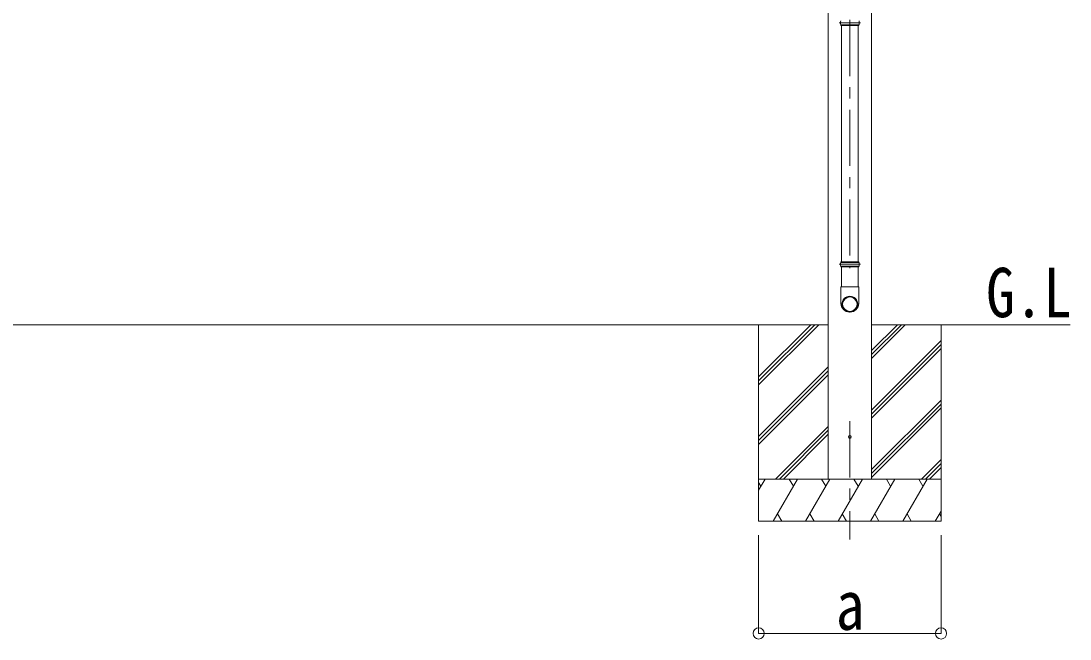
# Model space of a CAD drawing. Units: millimetres at full size, sheet at 1:40; details may follow other scales. Extents: x -11243 to 11243, y -7760 to 7760.
# Drawn here: x -5383 to -1644, y -5410 to -3208 of the extents above; entities that cross this region are included whole.
import ezdxf
from ezdxf.enums import TextEntityAlignment as Align

# ---------------------------------------------------------------- set-up
doc = ezdxf.new("R2010")
doc.units = ezdxf.units.MM
doc.header["$LTSCALE"] = 40
doc.header["$PDMODE"] = 32
doc.header["$PDSIZE"] = 40
doc.linetypes.add('CHAIN1', pattern=[8, 5, -1, 1, -1])
doc.linetypes.add('DASHED1', pattern=[1.8, 1.2, -0.6])
for name, color, linetype, lineweight in [('0-0_0', 7, 'Continuous', 9), ('0-1_本体', 5, 'CHAIN1', 9), ('0-3_ELV2', 4, 'Continuous', 9), ('0-6_OTH_LINE', 6, 'Continuous', 9), ('0-7_SHAPE', 4, 'Continuous', 9), ('0-9_OUTLINE', 7, 'Continuous', 9)]:
    doc.layers.add(name, color=color, linetype=linetype, lineweight=lineweight)
doc.styles.add('ＭＳ ゴシック', font='')
doc.styles.get('ＭＳ ゴシック').set_extended_font_data('MS Gothic')

msp = doc.modelspace()

# ---------------------------------------------------------------- linework, layer by layer
at = {"layer": '0-0_0'}
for p, q in [((-2506.01, -4289.62), (-7635.01, -4289.62)), ((-2754.01, -4289.62), (-2754.01, -4989.62)), ((-2754.01, -4475.6), (-2568.03, -4289.62)), ((-2754.01, -4489.74), (-2553.89, -4289.62)), ((-2754.01, -4503.89), (-2539.75, -4289.62)), ((-2754.01, -4291.76), (-2751.88, -4289.62)), ((-1644.39, -4289.62), (-2352.01, -4289.62)), ((-2352.01, -4410.26), (-2231.38, -4289.62)), ((-2352.01, -4396.11), (-2245.52, -4289.62)), ((-2352.01, -4381.97), (-2259.66, -4289.62)), ((-2104.01, -4289.62), (-2104.01, -4989.62)), ((-2352.01, -4594.1), (-2104.01, -4346.1)), ((-2352.01, -4608.24), (-2104.01, -4360.25)), ((-2352.01, -4622.39), (-2104.01, -4374.39)), ((-2754.01, -4687.73), (-2506.01, -4439.74)), ((-2754.01, -4701.88), (-2506.01, -4453.88)), ((-2754.01, -4716.02), (-2506.01, -4468.02)), ((-2352.01, -4806.23), (-2104.01, -4558.23)), ((-2352.01, -4820.38), (-2104.01, -4572.38)), ((-2352.01, -4834.52), (-2104.01, -4586.52)), ((-2693.77, -4839.62), (-2506.01, -4651.87)), ((-2679.63, -4839.62), (-2506.01, -4666.01)), ((-2665.48, -4839.62), (-2506.01, -4680.15)), ((-2173.27, -4839.62), (-2104.01, -4770.37)), ((-2159.13, -4839.62), (-2104.01, -4784.51)), ((-2144.98, -4839.62), (-2104.01, -4798.65)), ((-2104.01, -4839.62), (-2754.01, -4839.62)), ((-2754.01, -4879.72), (-2730.86, -4839.62)), ((-2745.86, -4865.61), (-2754.01, -4851.49)), ((-2701.99, -4989.62), (-2615.39, -4839.62)), ((-2630.39, -4865.61), (-2645.39, -4839.62)), ((-2586.52, -4989.62), (-2499.92, -4839.62)), ((-2514.92, -4865.61), (-2529.92, -4839.62)), ((-2471.05, -4989.62), (-2384.45, -4839.62)), ((-2399.45, -4865.61), (-2414.45, -4839.62)), ((-2355.58, -4989.62), (-2268.98, -4839.62)), ((-2283.98, -4865.61), (-2298.98, -4839.62)), ((-2240.11, -4989.62), (-2153.51, -4839.62)), ((-2183.51, -4839.62), (-2168.51, -4865.61)), ((-2686.99, -4963.65), (-2672, -4989.62)), ((-2571.52, -4963.64), (-2556.52, -4989.62)), ((-2456.05, -4963.64), (-2441.05, -4989.62)), ((-2340.58, -4963.64), (-2325.59, -4989.62)), ((-2225.11, -4963.65), (-2210.12, -4989.62)), ((-2124.64, -4989.62), (-2104.01, -4953.89)), ((-2109.64, -4963.64), (-2104.01, -4973.4)), ((-2754.01, -4989.62), (-2104.01, -4989.62))]:
    msp.add_line(p, q, dxfattribs=at)
at = {"layer": '0-0_0', "linetype": 'DASHED1'}
msp.add_line((-2352.01, -4839.62), (-2506.01, -4839.62), dxfattribs=at)
at = {"layer": '0-1_本体'}
for p, q in [((-2429.01, -2243.72), (-2429.01, -4088.34)), ((-2429.01, -4633.68), (-2429.01, -5054.76))]:
    msp.add_line(p, q, dxfattribs=at)
at = {"layer": '0-3_ELV2'}
for p, q in [((-2352.01, -2009.13), (-2352.01, -4839.62)), ((-2506.01, -2021.72), (-2506.01, -4839.62))]:
    msp.add_line(p, q, dxfattribs=at)
msp.add_circle((-2429.01, -4689.62), 5, dxfattribs=at)
at = {"layer": '0-6_OTH_LINE'}
for p, q in [((-2754.01, -5389.6), (-2754.01, -5039.62)), ((-2104.01, -5389.6), (-2104.01, -5039.62)), ((-2754.01, -5389.6), (-2104.01, -5389.6))]:
    msp.add_line(p, q, dxfattribs=at)
for p in [(-2754.01, -5389.6), (-2104.01, -5389.6)]:
    msp.add_point(p, dxfattribs=at)
at = {"layer": '0-9_OUTLINE'}
for p, q in [((-2467.01, -3214.64), (-2391.01, -3214.64)), ((-2461.61, -3221.64), (-2396.41, -3221.64)), ((-2461.01, -3221.64), (-2461.01, -3223.64)), ((-2461.01, -3223.64), (-2397.01, -3223.64)), ((-2459.01, -3223.64), (-2459.01, -4065.61)), ((-2399.01, -3223.64), (-2399.01, -4065.61)), ((-2397.01, -3221.64), (-2397.01, -3223.64)), ((-2467.01, -4074.61), (-2391.01, -4074.61)), ((-2461.61, -4067.61), (-2396.41, -4067.61)), ((-2461.01, -4065.61), (-2397.01, -4065.61)), ((-2461.01, -4065.61), (-2461.01, -4067.61)), ((-2397.01, -4065.61), (-2397.01, -4067.61)), ((-2461.61, -4081.61), (-2396.41, -4081.61)), ((-2461.01, -4081.61), (-2461.01, -4083.61)), ((-2461.01, -4083.61), (-2397.01, -4083.61)), ((-2459.01, -4083.61), (-2459.01, -4154.61)), ((-2399.01, -4083.61), (-2399.01, -4154.61)), ((-2397.01, -4081.61), (-2397.01, -4083.61)), ((-2397.16, -4154.61), (-2460.86, -4154.61)), ((-2460.86, -4154.61), (-2460.86, -4213.88)), ((-2397.16, -4154.61), (-2397.16, -4213.88))]:
    msp.add_line(p, q, dxfattribs=at)
for centre, radius, start, end in [((-2434.76, -3214.64), 27.75, 165.38919, 194.61079), ((-2423.26, -3214.64), 27.75, 0, 14.61083), ((-2423.26, -3214.64), 27.75, 345.38917, 0), ((-2434.76, -4074.61), 27.75, 165.38919, 194.61079), ((-2423.26, -4074.61), 27.75, 0, 14.61083), ((-2423.26, -4074.61), 27.75, 345.38917, 0), ((-2429.86, -4213.88), 31, 180, 270), ((-2428.16, -4213.88), 31, 270, 0)]:
    msp.add_arc(centre, radius, start, end, dxfattribs=at)
for major_axis in [(-28.29, 0), (-25.83, 0)]:
    msp.add_ellipse((-2429.01, -4216.7), major_axis=major_axis, ratio=0.996195, dxfattribs=at)

# ---------------------------------------------------------------- texts
at = {"layer": '0-6_OTH_LINE', "color": 7, "style": 'ＭＳ ゴシック', "width": 0.85}
msp.add_text('a', height=176, dxfattribs=at).set_placement((-2479.01, -5429.6), align=Align.BOTTOM_LEFT)
at = {"layer": '0-7_SHAPE', "color": 7, "style": 'ＭＳ ゴシック', "width": 0.85}
msp.add_text('G.L', height=176, dxfattribs=at).set_placement((-1943.41, -4315.91), align=Align.BOTTOM_LEFT)

doc.saveas('drawing.dxf')
